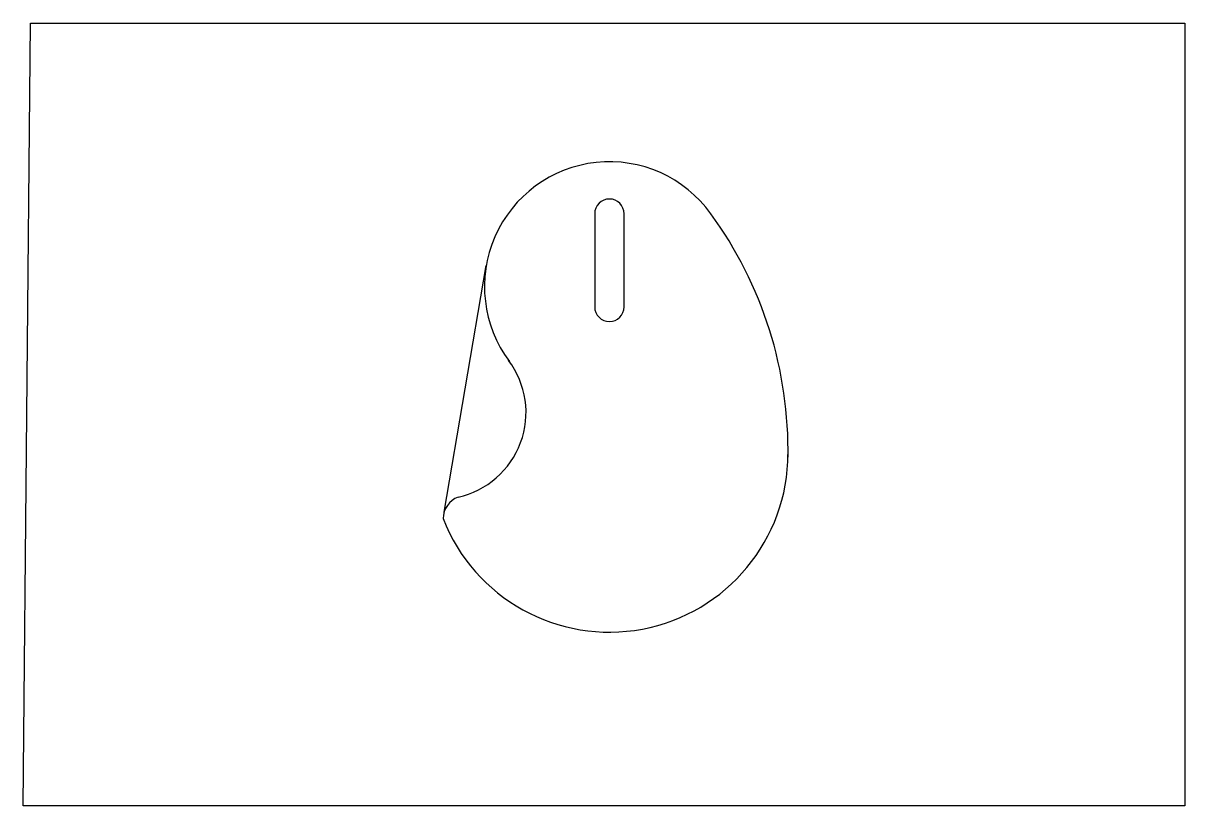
# Paper-space layout 'Layout1' of a CAD drawing. Header units: millimetres. Extents: x 0.5 to 15.9, y 0.6 to 11.
# The model-space entities are those that its viewports show. They can reach past a viewport. Long polylines and large blocks are cut down to what shows.
import ezdxf

# ---------------------------------------------------------------- set-up
doc = ezdxf.new("R2010")
doc.units = ezdxf.units.MM
doc.header["$MEASUREMENT"] = 0
doc.layers.get('0').update_dxf_attribs({"color": 1})
doc.layers.add('r', color=1, linetype='Continuous')
doc.layers.add('red', color=1, linetype='Continuous')
doc.layers.get('0').off()

msp = doc.modelspace()

# ---------------------------------------------------------------- linework, layer by layer
at = {"layer": 'red'}
msp.add_line((147.669, 93.197), (149.616, 104.582), dxfattribs=at)
msp.add_lwpolyline([(155.983, 106.979, 1), (154.623, 106.979), (154.623, 102.679, 1), (155.983, 102.679)], format="xyb", close=True, dxfattribs=at)
for centre, radius, start, end in [((155.303, 103.609), 5.77, 35.7363, 216.8205), ((144.992, 96.039), 18.562, 358.8805, 36.1151), ((147.451, 97.795), 4, 282.3924, 36.955), ((155.303, 95.899), 8.25, 201.3237, 0), ((148.722, 92.864), 1.105, 111.9209, 178.1684)]:
    msp.add_arc(centre, radius, start, end, dxfattribs=at)

psp = doc.layouts.get("Layout1")

# ---------------------------------------------------------------- linework, layer by layer
at = {"layer": 'r', "color": 18, "true_color": 0x000000}
psp.add_lwpolyline([(0.597, 11.016), (15.907, 11.016), (15.907, 0.636), (0.501, 0.636)], close=True, dxfattribs=at)

# ---------------------------------------------------------------- viewports
at = {"layer": '0'}
psp.add_viewport(center=(8.476, 5.817), size=(11.354, 8.40035), view_center_point=(156, 97.673), view_height=29.25754, dxfattribs=at)

doc.saveas('drawing.dxf')
